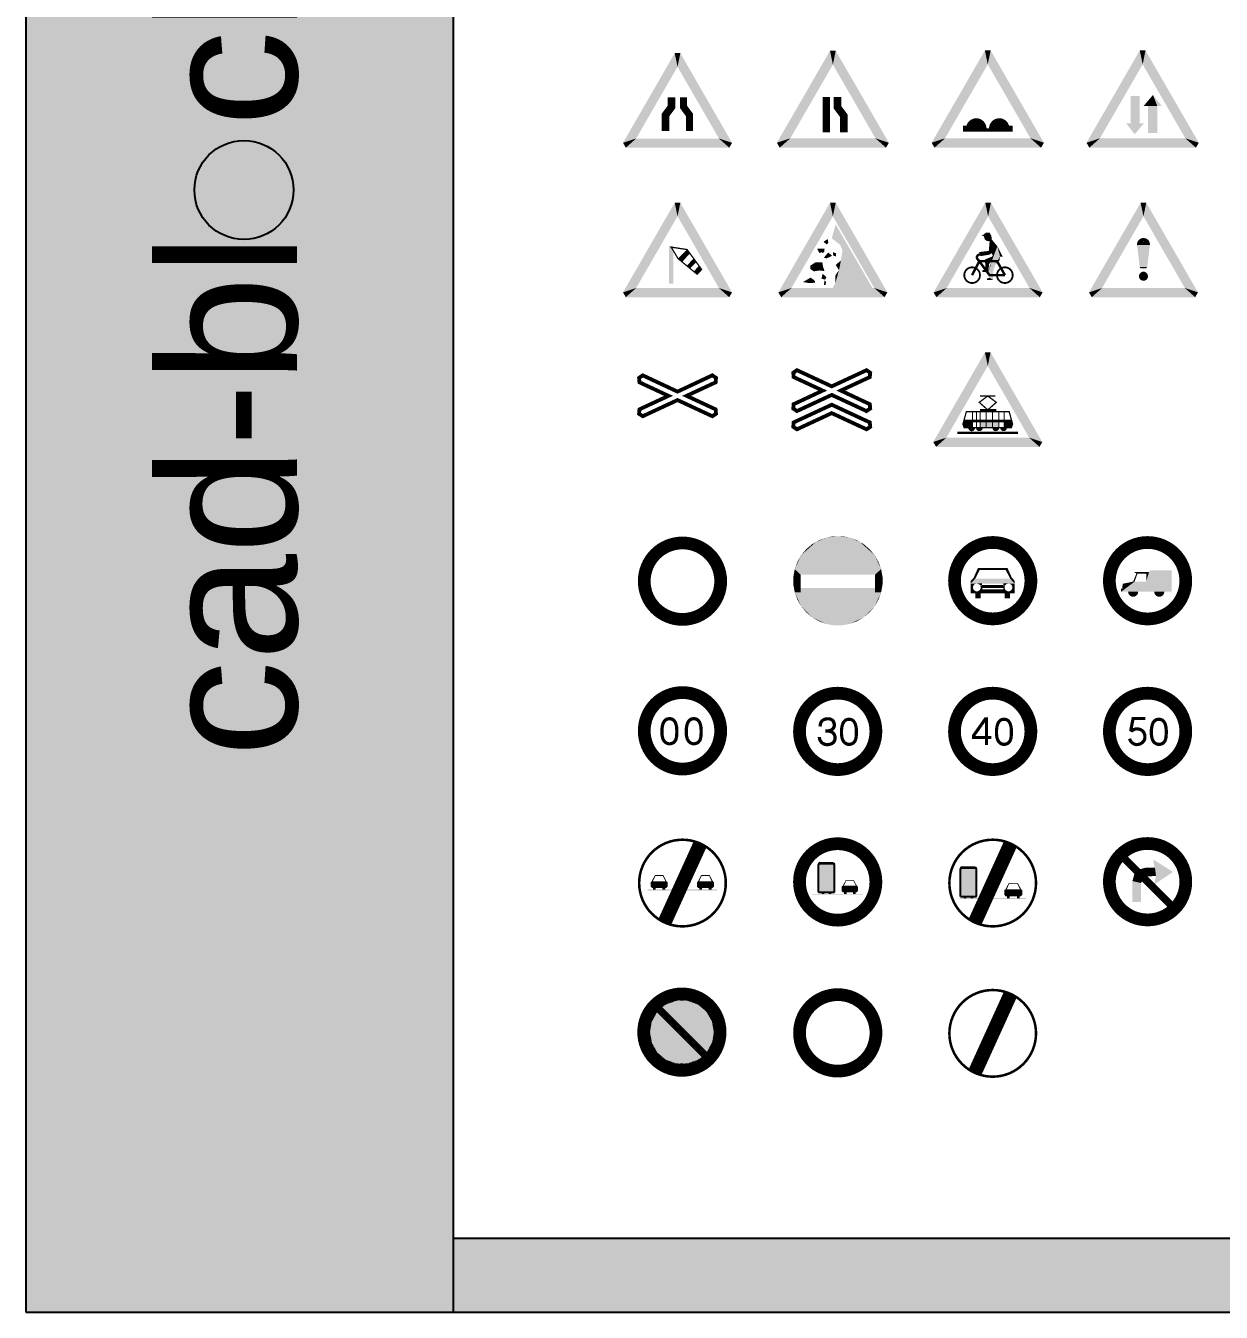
# Model space of a CAD drawing. Extents: x 1216 to 44401, y 2119 to 23617.
# Drawn here: x 1216 to 11644, y 2119 to 13340 of the extents above; entities that cross this region are included whole.
import ezdxf

# ---------------------------------------------------------------- set-up
doc = ezdxf.new("R2010")
doc.units = 0
doc.header["$LTSCALE"] = 10
doc.header["$MEASUREMENT"] = 0
doc.layers.get('0').update_dxf_attribs({"linetype": 'CONTINUOUS'})
doc.layers.add('www.cad-blocks.net', color=7, linetype='CONTINUOUS')
doc.styles.get("Standard").update_dxf_attribs({"font": 'ROMANC.SHX'})

# ---------------------------------------------------------------- blocks, each defined once
blk = doc.blocks.new('A16')
at = {"color": 7, "linetype": 'CONTINUOUS', "const_width": 10}
blk.add_lwpolyline([(154, 180), (4, 303), (-50, 393), (75, 374), (189, 218)], close=True, dxfattribs=at)
at = {"color": 1, "linetype": 'CONTINUOUS'}
for points in [[(-22, 742), (0, 635), (-428, 38), (-325, 72)], [(22, 742), (-22, 742), (22, 742), (0, 635)], [(428, 38), (325, 72), (22, 742), (0, 635)], [(-325, 72), (-406, 0), (-325, 72), (-428, 38)], [(-325, 72), (-406, 0), (325, 72), (406, 0)], [(428, 38), (325, 72), (428, 38), (406, 0)]]:
    blk.add_solid(points, dxfattribs=at)
at = {"color": 7}
for points in [[(-68, 401), (-32, 401), (-68, 107), (-32, 107)], [(4, 303), (75, 374), (36, 276), (97, 344)], [(73, 247), (126, 304), (99, 225), (147, 276)], [(127, 202), (168, 246), (154, 180), (189, 218)]]:
    blk.add_solid(points, dxfattribs=at)
blk = doc.blocks.new('*U131', base_point=(22, 571))
at = {"color": 0, "linetype": 'CONTINUOUS'}
for points in [[(57, 411), (-9, 463), (22, 571)], [(75, 367), (57, 411), (22, 571)], [(75, 367), (22, 571), (311, 72)], [(311, 72), (63, 288), (75, 367)], [(20, 112), (18, 169), (48, 212)], [(311, 72), (20, 112), (48, 212)], [(48, 212), (22, 253), (63, 288)], [(311, 72), (48, 212), (63, 288)], [(311, 72), (0, 72), (20, 112)]]:
    blk.add_solid(points, dxfattribs=at)
blk = doc.blocks.new('A18')
at = {"color": 1, "linetype": 'CONTINUOUS'}
for points in [[(-22, 742), (0, 635), (-428, 38), (-325, 72)], [(22, 742), (-22, 742), (22, 742), (0, 635)], [(428, 38), (325, 72), (22, 742), (0, 635)], [(-325, 72), (-406, 0), (-325, 72), (-428, 38)], [(-325, 72), (-406, 0), (325, 72), (406, 0)], [(428, 38), (325, 72), (428, 38), (406, 0)]]:
    blk.add_solid(points, dxfattribs=at)
at = {"color": 7, "linetype": 'CONTINUOUS'}
for points in [[(-41, 457), (-74, 435), (-36, 427), (-48, 414)], [(-65, 381), (-124, 382), (-68, 358), (-107, 347)], [(-68, 358), (-87, 352), (-68, 358), (-77, 347)], [(-36, 352), (-71, 310), (-7, 324), (-50, 305)], [(0, 354), (3, 326), (26, 344), (23, 320)], [(-135, 274), (-176, 249), (-83, 275), (-177, 221)], [(-83, 275), (-177, 221), (-77, 239), (-150, 203)], [(-77, 239), (-150, 203), (-66, 205), (-103, 210)], [(-174, 154), (-235, 119), (-142, 129), (-180, 110)], [(-142, 129), (-180, 110), (-140, 114), (-180, 110)], [(-51, 157), (-80, 184), (-61, 138), (-90, 146)], [(-71, 96), (-66, 131), (-57, 96), (-54, 122)]]:
    blk.add_solid(points, dxfattribs=at)
blk.add_blockref('*U131', (22, 571), dxfattribs=at)
blk = doc.blocks.new('*U133', base_point=(-8, 138))
at = {"color": 0, "linetype": 'CONTINUOUS'}
for points in [[(-42, 508), (-56, 503), (-35, 499)], [(12, 529), (-17, 529), (-42, 508)], [(31, 471), (12, 529), (-42, 508)], [(77, 416), (31, 471), (-42, 508)], [(-42, 508), (-35, 499), (13, 456)], [(77, 416), (-42, 508), (13, 456)], [(-35, 499), (-26, 471), (-15, 462)], [(-35, 499), (-15, 462), (13, 456)], [(13, 456), (6, 377), (28, 358)], [(31, 471), (27, 503), (12, 529)], [(13, 456), (28, 358), (40, 341)], [(77, 416), (13, 456), (40, 341)], [(6, 377), (-74, 368), (-61, 334)], [(6, 377), (-61, 334), (28, 358)], [(-61, 334), (13, 347), (28, 358)], [(31, 329), (-26, 306), (-21, 229)], [(40, 341), (31, 329), (-21, 229)], [(40, 341), (-21, 229), (8, 269)], [(40, 341), (8, 269), (31, 295)], [(31, 295), (41, 205), (77, 416)], [(77, 416), (40, 341), (31, 295)], [(41, 205), (60, 264), (77, 416)], [(60, 264), (99, 331), (77, 416)], [(60, 264), (95, 299), (99, 331)], [(99, 331), (121, 331), (77, 416)], [(-21, 229), (-48, 215), (-46, 202)], [(-21, 229), (-46, 202), (4, 206)], [(-21, 229), (4, 206), (8, 269)], [(31, 295), (15, 254), (9, 212)], [(31, 295), (9, 212), (12, 155)], [(31, 295), (12, 155), (40, 138)], [(31, 295), (40, 138), (41, 205)], [(12, 155), (-11, 148), (-8, 138)], [(12, 155), (-8, 138), (40, 138)]]:
    blk.add_solid(points, dxfattribs=at)
blk = doc.blocks.new('A19')
at = {"color": 7, "linetype": 'CONTINUOUS', "const_width": 19}
blk.add_lwpolyline([(-69, 282), (-83, 299, -0.505533), (-75, 332), (-54, 341)], format="xyb", dxfattribs=at)
at = {"color": 7, "linetype": 'CONTINUOUS', "const_width": 14.2}
for points in [[(-187, 173, 1), (-64, 173, 1)], [(70, 173, 1), (193, 173, 1)]]:
    blk.add_lwpolyline(points, format="xyb", close=True, dxfattribs=at)
at = {"color": 7, "linetype": 'CONTINUOUS', "const_width": 19}
for points in [[(132, 173), (11, 173), (-69, 282), (-126, 173)], [(-69, 282), (71, 282), (132, 173)]]:
    blk.add_lwpolyline(points, dxfattribs=at)
at = {"color": 1, "linetype": 'CONTINUOUS'}
for points in [[(-22, 742), (0, 635), (-428, 38), (-325, 72)], [(22, 742), (-22, 742), (22, 742), (0, 635)], [(428, 38), (325, 72), (22, 742), (0, 635)], [(-325, 72), (-406, 0), (-325, 72), (-428, 38)], [(-325, 72), (-406, 0), (325, 72), (406, 0)], [(428, 38), (325, 72), (428, 38), (406, 0)]]:
    blk.add_solid(points, dxfattribs=at)
at = {"color": 7, "linetype": 'CONTINUOUS', "xscale": 0.95, "yscale": 0.95, "zscale": 0.95}
blk.add_blockref('*U133', (-8, 136), dxfattribs=at)
blk = doc.blocks.new('A22')
at = {"color": 1, "linetype": 'CONTINUOUS'}
for points in [[(-22, 742), (0, 635), (-428, 38), (-325, 72)], [(22, 742), (-22, 742), (22, 742), (0, 635)], [(428, 38), (325, 72), (22, 742), (0, 635)], [(-325, 72), (-406, 0), (-325, 72), (-428, 38)], [(-325, 72), (-406, 0), (325, 72), (406, 0)], [(428, 38), (325, 72), (428, 38), (406, 0)]]:
    blk.add_solid(points, dxfattribs=at)
at = {"color": 7}
for points in [[(-50, 418), (-51, 411), (-50, 418), (0, 414)], [(-51, 411), (51, 411), (-51, 411), (0, 414)], [(-51, 411), (51, 411), (-29, 236), (29, 236)], [(-49, 427), (-50, 418), (-49, 427), (0, 414)], [(-46, 435), (-49, 427), (-46, 435), (0, 414)], [(-41, 443), (-46, 435), (-41, 443), (0, 414)], [(-36, 449), (-41, 443), (-36, 449), (0, 414)], [(-29, 455), (-36, 449), (-29, 455), (0, 414)], [(-21, 460), (-29, 455), (-21, 460), (0, 414)], [(-13, 463), (-21, 460), (-13, 463), (0, 414)], [(-5, 464), (-13, 463), (-5, 464), (0, 414)], [(4, 464), (-4, 464), (4, 464), (0, 414)], [(13, 463), (4, 464), (13, 463), (0, 414)], [(21, 460), (13, 463), (21, 460), (0, 414)], [(29, 456), (21, 460), (29, 456), (0, 414)], [(36, 450), (29, 456), (36, 450), (0, 414)], [(42, 443), (36, 450), (42, 443), (0, 414)], [(46, 436), (42, 443), (46, 436), (0, 414)], [(49, 427), (46, 436), (49, 427), (0, 414)], [(51, 419), (49, 427), (51, 419), (0, 414)], [(51, 411), (51, 419), (51, 411), (0, 414)], [(-29, 236), (29, 236), (-18, 226), (19, 226)], [(-18, 226), (-26, 229), (-18, 226), (-29, 236)], [(19, 226), (26, 229), (19, 226), (30, 236)], [(-36, 167), (-35, 173), (-36, 167), (0, 164)], [(-36, 161), (-36, 167), (-36, 161), (0, 164)], [(-34, 155), (-36, 161), (-34, 155), (0, 164)], [(-35, 173), (-32, 179), (-35, 173), (0, 164)], [(-32, 149), (-34, 155), (-32, 149), (0, 164)], [(-32, 179), (-29, 184), (-32, 179), (0, 164)], [(-29, 144), (-32, 149), (-29, 144), (0, 164)], [(-29, 184), (-25, 189), (-29, 184), (0, 164)], [(-25, 139), (-29, 144), (-25, 139), (0, 164)], [(-25, 189), (-21, 193), (-25, 189), (0, 164)], [(-20, 135), (-25, 139), (-20, 135), (0, 164)], [(-21, 193), (-15, 196), (-21, 193), (0, 164)], [(-15, 132), (-20, 135), (-15, 132), (0, 164)], [(-15, 196), (-9, 199), (-15, 196), (0, 164)], [(-9, 130), (-15, 132), (-9, 130), (0, 164)], [(-9, 199), (-3, 200), (-9, 199), (0, 164)], [(-3, 129), (-9, 130), (-3, 129), (0, 164)], [(-3, 200), (3, 200), (-3, 200), (0, 164)], [(3, 129), (-3, 129), (3, 129), (0, 164)], [(3, 200), (9, 199), (3, 200), (0, 164)], [(9, 199), (15, 197), (9, 199), (0, 164)], [(15, 197), (20, 193), (15, 197), (0, 164)], [(20, 194), (25, 190), (20, 194), (0, 164)], [(25, 190), (29, 185), (25, 190), (0, 164)], [(29, 185), (32, 179), (29, 185), (0, 164)], [(32, 179), (34, 174), (32, 179), (0, 164)], [(34, 174), (36, 167), (34, 174), (0, 164)], [(36, 167), (36, 161), (36, 167), (0, 164)], [(15, 132), (9, 130), (15, 132), (0, 164)], [(9, 130), (3, 129), (9, 130), (0, 164)], [(36, 161), (35, 155), (36, 161), (0, 164)], [(35, 155), (32, 149), (35, 155), (0, 164)], [(32, 149), (29, 144), (32, 149), (0, 164)], [(29, 144), (25, 139), (29, 144), (0, 164)], [(25, 139), (21, 135), (25, 139), (0, 164)], [(21, 135), (15, 132), (21, 135), (0, 164)]]:
    blk.add_solid(points, dxfattribs=at)
blk = doc.blocks.new('A26a')
at = {"color": 1, "const_width": 30}
blk.add_lwpolyline([(-302, 174), (-273, 194), (0, 66), (273, 194), (302, 174), (299, 139), (71, 33), (299, -73), (302, -108), (273, -127), (0, 0), (-273, -127), (-302, -108), (-299, -73), (-71, 33), (-299, 139)], close=True, dxfattribs=at)
blk = doc.blocks.new('A26b')
at = {"color": 1, "const_width": 30}
for points in [[(-302, 317), (-273, 337), (0, 210), (273, 337), (302, 317), (299, 283), (71, 177), (299, 70), (302, 36), (273, 16), (0, 143), (-273, 16), (-302, 36), (-299, 70), (-71, 177), (-299, 283)], [(-273, -127), (-302, -108), (-299, -73), (0, 66), (299, -73), (302, -108), (273, -127), (0, 0)]]:
    blk.add_lwpolyline(points, close=True, dxfattribs=at)
blk = doc.blocks.new('A27')
at = {"color": 7, "linetype": 'CONTINUOUS', "const_width": 10}
for points in [[(0, 399), (-67, 349), (0, 290), (67, 349)], [(-168, 276), (-195, 178), (-185, 151), (185, 151), (195, 178), (168, 276)]]:
    blk.add_lwpolyline(points, close=True, dxfattribs=at)
at = {"color": 7, "linetype": 'CONTINUOUS'}
for points, const_width in [([(-60, 399), (60, 399)], 10), ([(-186, 202), (186, 202)], 20), ([(-120, 276), (-120, 151)], 8), ([(-89, 276), (-89, 151)], 8), ([(-60, 286), (66, 286)], 20), ([(-59, 276), (-59, 151)], 8), ([(-12, 276), (-12, 151)], 8), ([(37, 276), (37, 151)], 8), ([(88, 276), (88, 151)], 8), ([(129, 276), (129, 151)], 8), ([(-238, 110), (238, 110)], 20)]:
    blk.add_lwpolyline(points, dxfattribs=dict(at, const_width=const_width))
at = {"color": 7, "linetype": 'CONTINUOUS', "const_width": 26.1}
for points in [[(-140, 149, 1), (-113, 149, 1)], [(-79, 149, 1), (-53, 149, 1)], [(50, 149, 1), (76, 149, 1)], [(111, 149, 1), (137, 149, 1)]]:
    blk.add_lwpolyline(points, format="xyb", dxfattribs=at)
at = {"color": 1, "linetype": 'CONTINUOUS'}
for points in [[(-22, 742), (0, 635), (-428, 38), (-325, 72)], [(22, 742), (-22, 742), (22, 742), (0, 635)], [(428, 38), (325, 72), (22, 742), (0, 635)], [(-325, 72), (-406, 0), (-325, 72), (-428, 38)], [(-325, 72), (-406, 0), (325, 72), (406, 0)], [(428, 38), (325, 72), (428, 38), (406, 0)]]:
    blk.add_solid(points, dxfattribs=at)
at = {"color": 7, "linetype": 'CONTINUOUS'}
for points in [[(-195, 178), (-186, 202), (-185, 151), (-120, 202)], [(-185, 151), (-120, 202), (-120, 151), (-120, 202)], [(-59, 151), (-59, 202), (88, 151), (88, 202)], [(195, 178), (129, 202), (195, 178), (186, 202)], [(129, 151), (129, 202), (185, 151), (195, 178)]]:
    blk.add_solid(points, dxfattribs=at)
blk = doc.blocks.new('A6a')
at = {"color": 7, "linetype": 'CONTINUOUS'}
for points, const_width in [([(-94, 132), (-94, 257), (-47, 320), (-47, 396)], 59.5), ([(94, 132), (94, 257), (47, 320), (47, 396)], 56)]:
    blk.add_lwpolyline(points, dxfattribs=dict(at, const_width=const_width))
at = {"color": 1, "linetype": 'CONTINUOUS'}
for points in [[(-22, 742), (0, 635), (-428, 38), (-325, 72)], [(22, 742), (-22, 742), (22, 742), (0, 635)], [(428, 38), (325, 72), (22, 742), (0, 635)], [(-325, 72), (-406, 0), (-325, 72), (-428, 38)], [(-325, 72), (-406, 0), (325, 72), (406, 0)], [(428, 38), (325, 72), (428, 38), (406, 0)]]:
    blk.add_solid(points, dxfattribs=at)
blk = doc.blocks.new('A6b')
at = {"color": 7, "linetype": 'CONTINUOUS', "const_width": 176}
for points in [[(-155, 359), (-155, 1188)], [(257, 359), (257, 752), (109, 948), (109, 1188)]]:
    blk.add_lwpolyline(points, dxfattribs=at)
at = {"color": 1, "linetype": 'CONTINUOUS'}
for points in [[(-67, 2279), (0, 1953), (-1316, 116), (-1000, 221)], [(67, 2279), (-67, 2279), (67, 2279), (0, 1953)], [(1316, 116), (1000, 221), (67, 2279), (0, 1953)], [(-1000, 221), (-1249, 0), (-1000, 221), (-1316, 116)], [(-1000, 221), (-1249, 0), (1000, 221), (1249, 0)], [(1316, 116), (1000, 221), (1316, 116), (1249, 0)]]:
    blk.add_solid(points, dxfattribs=at)
blk = doc.blocks.new('A7')
at = {"color": 1, "linetype": 'CONTINUOUS'}
for points in [[(-67, 2279), (0, 1953), (-1316, 116), (-1000, 221)], [(67, 2279), (-67, 2279), (67, 2279), (0, 1953)], [(1316, 116), (1000, 221), (67, 2279), (0, 1953)], [(-1000, 221), (-1249, 0), (-1000, 221), (-1316, 116)], [(-1000, 221), (-1249, 0), (1000, 221), (1249, 0)], [(1316, 116), (1000, 221), (1316, 116), (1249, 0)]]:
    blk.add_solid(points, dxfattribs=at)
at = {"linetype": 'CONTINUOUS'}
for points in [[(-467, 587), (-269, 452), (-409, 647), (-269, 452)], [(-409, 647), (-269, 452), (-333, 683), (-269, 452)], [(-333, 683), (-269, 452), (-250, 691), (-269, 452)], [(-250, 691), (-269, 452), (-170, 670), (-269, 452)], [(-170, 670), (-269, 452), (-101, 623), (-269, 452)], [(-101, 623), (-269, 452), (-53, 555), (-269, 452)], [(101, 623), (269, 452), (53, 555), (269, 452)], [(170, 670), (269, 452), (101, 623), (269, 452)], [(250, 691), (269, 452), (170, 670), (269, 452)], [(333, 683), (269, 452), (250, 691), (269, 452)], [(409, 647), (269, 452), (333, 683), (269, 452)], [(467, 587), (269, 452), (409, 647), (269, 452)], [(-584, 372), (-584, 512), (-292, 372), (-502, 512)], [(-502, 512), (-269, 452), (-467, 587), (-269, 452)], [(-292, 372), (-502, 512), (-292, 372), (-269, 452)], [(-292, 372), (-269, 452), (0, 372), (-15, 452)], [(-53, 555), (-269, 452), (-30, 475), (-269, 452)], [(-30, 475), (-269, 452), (-29, 452), (-269, 452)], [(0, 372), (-15, 452), (0, 372), (0, 452)], [(0, 372), (15, 452), (0, 372), (0, 452)], [(292, 372), (269, 452), (0, 372), (15, 452)], [(30, 475), (269, 452), (29, 452), (269, 452)], [(53, 555), (269, 452), (30, 475), (269, 452)], [(502, 512), (269, 452), (467, 587), (269, 452)], [(292, 372), (502, 512), (292, 372), (269, 452)], [(584, 372), (584, 512), (292, 372), (502, 512)]]:
    blk.add_solid(points, dxfattribs=at)
blk = doc.blocks.new('A9')
at = {"color": 1, "linetype": 'CONTINUOUS'}
for points in [[(-67, 2279), (0, 1953), (-1316, 116), (-1000, 221)], [(67, 2279), (-67, 2279), (67, 2279), (0, 1953)], [(1316, 116), (1000, 221), (67, 2279), (0, 1953)], [(-1000, 221), (-1249, 0), (-1000, 221), (-1316, 116)], [(-1000, 221), (-1249, 0), (1000, 221), (1249, 0)], [(1316, 116), (1000, 221), (1316, 116), (1249, 0)]]:
    blk.add_solid(points, dxfattribs=at)
at = {"color": 7}
for points in [[(-284, 574), (-72, 574), (-284, 1210), (-72, 1210)], [(23, 977), (243, 1236), (129, 977), (341, 977)], [(23, 977), (447, 977), (23, 977), (243, 1236)], [(129, 977), (341, 977), (129, 341), (341, 341)], [(-390, 574), (34, 574), (-390, 574), (-186, 314)]]:
    blk.add_solid(points, dxfattribs=at)
blk = doc.blocks.new('B1')
at = {"color": 1, "const_width": 100}
blk.add_lwpolyline([(-300, 300, 1), (300, 300, 1)], format="xyb", close=True, dxfattribs=at)
blk = doc.blocks.new('B2')
at = {"color": 1}
for points in [[(-288, 552), (-175, 653), (-288, 552), (-225, 618)], [(-288, 552), (288, 552), (-175, 653), (175, 653)], [(-288, 552), (-225, 618), (-225, 618), (-288, 552)], [(-225, 618), (-288, 552), (-225, 618), (-248, 598)], [(-225, 618), (-248, 598), (-225, 618), (-175, 653)], [(-225, 618), (-175, 653), (-225, 618), (-202, 638)], [(-175, 653), (175, 653), (-175, 653), (0, 700)], [(-175, 653), (0, 700), (-175, 653), (-91, 689)], [(-175, 653), (-91, 689), (-175, 653), (-148, 668)], [(-91, 689), (0, 700), (-91, 689), (-31, 700)], [(175, 653), (0, 700), (175, 653), (91, 689)], [(0, 700), (91, 689), (0, 700), (31, 700)], [(91, 689), (175, 653), (91, 689), (148, 668)], [(175, 653), (288, 552), (175, 653), (225, 618)], [(175, 653), (225, 618), (225, 618), (175, 653)], [(225, 618), (175, 653), (225, 618), (202, 638)], [(225, 618), (202, 638), (225, 618), (288, 552)], [(225, 618), (288, 552), (225, 618), (248, 598)], [(-339, 441), (339, 441), (-288, 552), (288, 552)], [(-288, 552), (-339, 441), (-288, 552), (-318, 498)], [(288, 552), (339, 441), (288, 552), (318, 498)], [(-350, 381), (-293, 398), (-339, 441)], [(-339, 441), (339, 441), (-293, 398), (291, 398)], [(350, 381), (291, 398), (339, 441)], [(-350, 319), (-350, 381), (-293, 292), (-293, 398)], [(-350, 319), (-293, 292), (-339, 259), (-293, 258)], [(291, 398), (291, 292), (350, 381), (350, 319)], [(350, 319), (291, 292), (339, 259), (291, 259)], [(-339, 259), (339, 259), (-288, 148), (288, 148)], [(-339, 259), (-288, 148), (-339, 259), (-318, 202)], [(-293, 258), (291, 259), (-293, 292), (291, 292)], [(288, 148), (339, 259), (288, 148), (318, 202)], [(-288, 148), (-202, 62), (-288, 148), (-248, 102)], [(-288, 148), (288, 148), (-202, 62), (202, 62)], [(202, 62), (288, 148), (202, 62), (248, 102)], [(-202, 62), (202, 62), (-91, 11), (91, 11)], [(-202, 62), (-91, 11), (-202, 62), (-148, 32)], [(-91, 11), (91, 11), (-31, 0), (31, 0)], [(91, 11), (202, 62), (91, 11), (148, 32)]]:
    blk.add_solid(points, dxfattribs=at)
blk = doc.blocks.new('B20a')
at = {"color": 1, "const_width": 100}
blk.add_lwpolyline([(-300, 300, 1), (300, 300, 1)], format="xyb", close=True, dxfattribs=at)
at = {"color": 7, "const_width": 25}
for points in [[(-160, 267), (-159, 263), (-159, 260), (-158, 256), (-158, 253), (-157, 249), (-156, 246), (-155, 242), (-154, 239), (-153, 236), (-152, 233), (-150, 230), (-148, 227), (-147, 224), (-145, 221), (-143, 218), (-140, 216), (-138, 213), (-136, 211), (-133, 209), (-130, 207), (-127, 205), (-124, 204), (-121, 202), (-118, 201), (-115, 200), (-112, 199), (-109, 199), (-106, 198), (-103, 198), (-100, 198), (-97, 198), (-94, 199), (-91, 199), (-88, 200), (-85, 201), (-82, 202), (-79, 203), (-76, 204), (-74, 206), (-71, 207), (-69, 209), (-66, 211), (-64, 213), (-62, 216), (-60, 218), (-58, 221), (-56, 223), (-54, 226), (-53, 229), (-52, 232), (-51, 235), (-50, 238), (-49, 242), (-48, 245), (-47, 249), (-47, 252), (-46, 256), (-46, 260), (-46, 264), (-45, 267), (-45, 271), (-45, 275), (-45, 279), (-44, 283), (-44, 287), (-44, 291), (-44, 296), (-44, 300), (-44, 304), (-44, 308), (-45, 312), (-45, 317), (-45, 321), (-46, 325), (-46, 330), (-47, 334), (-48, 339), (-49, 343), (-50, 347), (-51, 351), (-52, 355), (-53, 359), (-55, 362), (-56, 366), (-58, 369), (-60, 372), (-62, 375), (-64, 377), (-66, 380), (-68, 382), (-70, 384), (-73, 386), (-75, 388), (-77, 389), (-80, 390), (-83, 392), (-85, 393), (-88, 393), (-91, 394), (-94, 395), (-97, 395), (-100, 395), (-103, 395), (-106, 395), (-109, 395), (-112, 394), (-115, 393), (-118, 393), (-121, 392), (-124, 391), (-126, 389), (-129, 388), (-132, 386), (-134, 384), (-136, 382), (-138, 380), (-140, 378), (-142, 376), (-144, 373), (-146, 371), (-147, 368), (-148, 365), (-150, 363), (-151, 360), (-152, 357), (-153, 354), (-154, 351), (-155, 348), (-156, 345), (-156, 342), (-157, 339), (-158, 336), (-158, 332), (-159, 329), (-159, 325), (-160, 322), (-160, 318), (-161, 315), (-161, 311), (-161, 307), (-161, 304), (-161, 300), (-161, 297), (-161, 293), (-161, 290), (-161, 286), (-161, 283), (-161, 280), (-161, 277), (-161, 273), (-160, 270)], [(31, 267), (32, 263), (32, 260), (33, 256), (33, 253), (34, 249), (35, 246), (36, 242), (37, 239), (38, 236), (39, 233), (41, 230), (43, 227), (44, 224), (46, 221), (48, 218), (51, 216), (53, 213), (55, 211), (58, 209), (61, 207), (64, 205), (67, 204), (70, 202), (73, 201), (76, 200), (79, 199), (82, 199), (85, 198), (88, 198), (91, 198), (94, 198), (97, 199), (100, 199), (103, 200), (106, 201), (109, 202), (112, 203), (115, 204), (117, 206), (120, 207), (122, 209), (125, 211), (127, 213), (129, 216), (131, 218), (133, 221), (135, 223), (137, 226), (138, 229), (139, 232), (140, 235), (141, 238), (142, 242), (143, 245), (144, 249), (144, 252), (145, 256), (145, 260), (145, 264), (146, 267), (146, 271), (146, 275), (146, 279), (147, 283), (147, 287), (147, 291), (147, 296), (147, 300), (147, 304), (147, 308), (146, 312), (146, 317), (146, 321), (145, 325), (145, 330), (144, 334), (143, 339), (142, 343), (141, 347), (140, 351), (139, 355), (138, 359), (136, 362), (135, 366), (133, 369), (131, 372), (129, 375), (127, 377), (125, 380), (123, 382), (121, 384), (118, 386), (116, 388), (114, 389), (111, 390), (108, 392), (106, 393), (103, 393), (100, 394), (97, 395), (94, 395), (91, 395), (88, 395), (85, 395), (82, 395), (79, 394), (76, 393), (73, 393), (70, 392), (67, 391), (65, 389), (62, 388), (59, 386), (57, 384), (55, 382), (53, 380), (51, 378), (49, 376), (47, 373), (45, 371), (44, 368), (43, 365), (41, 363), (40, 360), (39, 357), (38, 354), (37, 351), (36, 348), (35, 345), (35, 342), (34, 339), (33, 336), (33, 332), (32, 329), (32, 325), (31, 322), (31, 318), (30, 315), (30, 311), (30, 307), (30, 304), (30, 300), (30, 297), (30, 293), (30, 290), (30, 286), (30, 283), (30, 280), (30, 277), (30, 273), (31, 270)]]:
    blk.add_lwpolyline(points, close=True, dxfattribs=at)
blk = doc.blocks.new('B20a_30')
at = {"color": 1, "const_width": 100}
blk.add_lwpolyline([(-300, 300, 1), (300, 300, 1)], format="xyb", close=True, dxfattribs=at)
at = {"const_width": 25}
for points in [[(-139, 339), (-138, 345), (-137, 350), (-137, 354), (-136, 358), (-135, 361), (-134, 364), (-133, 367), (-132, 369), (-131, 371), (-130, 373), (-129, 375), (-128, 377), (-126, 379), (-125, 380), (-124, 382), (-122, 383), (-121, 384), (-119, 386), (-118, 387), (-116, 388), (-115, 389), (-113, 390), (-111, 391), (-109, 392), (-107, 393), (-105, 394), (-103, 394), (-101, 395), (-99, 396), (-97, 396), (-95, 397), (-93, 397), (-91, 397), (-88, 398), (-86, 398), (-84, 398), (-82, 399), (-80, 399), (-78, 399), (-76, 399), (-74, 399), (-72, 399), (-70, 399), (-68, 399), (-66, 398), (-64, 398), (-62, 398), (-60, 397), (-58, 396), (-56, 396), (-54, 395), (-52, 394), (-51, 393), (-49, 392), (-47, 391), (-45, 390), (-44, 389), (-42, 388), (-41, 387), (-40, 386), (-38, 384), (-37, 383), (-36, 382), (-35, 380), (-34, 379), (-34, 378), (-33, 376), (-32, 375), (-31, 373), (-31, 371), (-30, 370), (-30, 368), (-29, 366), (-29, 364), (-28, 363), (-28, 361), (-27, 359), (-27, 357), (-27, 355), (-27, 354), (-27, 352), (-27, 350), (-27, 349), (-27, 347), (-27, 345), (-27, 344), (-27, 342), (-27, 341), (-28, 339), (-28, 338), (-29, 337), (-29, 335), (-30, 334), (-30, 333), (-31, 331), (-31, 330), (-32, 329), (-33, 328), (-33, 327), (-34, 326), (-35, 324), (-36, 323), (-36, 322), (-37, 321), (-38, 320), (-39, 319), (-40, 318), (-41, 317), (-42, 316), (-44, 315), (-45, 314), (-46, 313), (-48, 312), (-49, 311), (-51, 311), (-53, 310), (-55, 309), (-57, 308), (-59, 308), (-61, 307), (-63, 306), (-65, 305), (-68, 305), (-72, 304), (-77, 304), (-82, 303), (-89, 303), (-97, 303)], [(-97, 303), (-90, 303), (-83, 303), (-78, 302), (-74, 302), (-70, 302), (-67, 301), (-64, 301), (-62, 300), (-59, 300), (-57, 299), (-55, 299), (-53, 298), (-51, 297), (-50, 296), (-48, 296), (-46, 295), (-45, 294), (-43, 293), (-41, 292), (-40, 291), (-38, 289), (-37, 288), (-35, 287), (-34, 286), (-33, 284), (-32, 282), (-30, 281), (-29, 279), (-28, 277), (-27, 275), (-26, 274), (-26, 272), (-25, 270), (-24, 268), (-23, 266), (-23, 264), (-22, 262), (-22, 260), (-21, 258), (-21, 256), (-21, 254), (-21, 252), (-21, 250), (-21, 248), (-21, 246), (-21, 244), (-21, 242), (-21, 240), (-22, 238), (-22, 236), (-23, 234), (-23, 233), (-24, 231), (-24, 229), (-25, 227), (-26, 226), (-26, 224), (-27, 223), (-28, 221), (-29, 220), (-30, 218), (-31, 217), (-32, 215), (-33, 214), (-34, 213), (-35, 212), (-36, 211), (-38, 210), (-39, 209), (-41, 208), (-42, 207), (-44, 206), (-45, 205), (-47, 204), (-49, 203), (-50, 203), (-52, 202), (-54, 201), (-56, 200), (-58, 200), (-60, 199), (-62, 199), (-64, 198), (-66, 198), (-68, 197), (-70, 197), (-72, 197), (-74, 197), (-76, 196), (-78, 196), (-80, 196), (-82, 196), (-83, 196), (-85, 196), (-87, 196), (-89, 197), (-90, 197), (-92, 197), (-93, 197), (-95, 197), (-97, 198), (-98, 198), (-100, 199), (-101, 199), (-103, 200), (-104, 200), (-106, 201), (-108, 201), (-109, 202), (-111, 203), (-112, 204), (-114, 204), (-115, 205), (-117, 206), (-118, 207), (-120, 208), (-121, 209), (-122, 210), (-124, 211), (-125, 212), (-126, 213), (-127, 214), (-128, 216), (-129, 217), (-130, 218), (-131, 219), (-132, 221), (-133, 222), (-134, 223), (-134, 225), (-135, 226), (-136, 227), (-137, 229), (-138, 230), (-138, 232), (-139, 234), (-140, 235), (-141, 237), (-141, 239), (-142, 241), (-143, 244), (-143, 247), (-144, 251), (-144, 255)]]:
    blk.add_lwpolyline(points, dxfattribs=at)
at = {"color": 7, "const_width": 25}
blk.add_lwpolyline([(31, 267), (32, 263), (32, 260), (33, 256), (33, 253), (34, 249), (35, 246), (36, 242), (37, 239), (38, 236), (39, 233), (41, 230), (43, 227), (44, 224), (46, 221), (48, 218), (51, 216), (53, 213), (55, 211), (58, 209), (61, 207), (64, 205), (67, 204), (70, 202), (73, 201), (76, 200), (79, 199), (82, 199), (85, 198), (88, 198), (91, 198), (94, 198), (97, 199), (100, 199), (103, 200), (106, 201), (109, 202), (112, 203), (115, 204), (117, 206), (120, 207), (122, 209), (125, 211), (127, 213), (129, 216), (131, 218), (133, 221), (135, 223), (137, 226), (138, 229), (139, 232), (140, 235), (141, 238), (142, 242), (143, 245), (144, 249), (144, 252), (145, 256), (145, 260), (145, 264), (146, 267), (146, 271), (146, 275), (146, 279), (147, 283), (147, 287), (147, 291), (147, 296), (147, 300), (147, 304), (147, 308), (146, 312), (146, 317), (146, 321), (145, 325), (145, 330), (144, 334), (143, 339), (142, 343), (141, 347), (140, 351), (139, 355), (138, 359), (136, 362), (135, 366), (133, 369), (131, 372), (129, 375), (127, 377), (125, 380), (123, 382), (121, 384), (118, 386), (116, 388), (114, 389), (111, 390), (108, 392), (106, 393), (103, 393), (100, 394), (97, 395), (94, 395), (91, 395), (88, 395), (85, 395), (82, 395), (79, 394), (76, 393), (73, 393), (70, 392), (67, 391), (65, 389), (62, 388), (59, 386), (57, 384), (55, 382), (53, 380), (51, 378), (49, 376), (47, 373), (45, 371), (44, 368), (43, 365), (41, 363), (40, 360), (39, 357), (38, 354), (37, 351), (36, 348), (35, 345), (35, 342), (34, 339), (33, 336), (33, 332), (32, 329), (32, 325), (31, 322), (31, 318), (30, 315), (30, 311), (30, 307), (30, 304), (30, 300), (30, 297), (30, 293), (30, 290), (30, 286), (30, 283), (30, 280), (30, 277), (30, 273), (31, 270)], close=True, dxfattribs=at)
blk = doc.blocks.new('B20a_40')
at = {"color": 1, "const_width": 100}
blk.add_lwpolyline([(-300, 300, 1), (300, 300, 1)], format="xyb", close=True, dxfattribs=at)
at = {"const_width": 25}
blk.add_lwpolyline([(-49, 192), (-49, 398), (-57, 398), (-149, 268), (-149, 252), (-10, 252)], dxfattribs=at)
at = {"color": 7, "const_width": 25}
blk.add_lwpolyline([(31, 267), (32, 263), (32, 260), (33, 256), (33, 253), (34, 249), (35, 246), (36, 242), (37, 239), (38, 236), (39, 233), (41, 230), (43, 227), (44, 224), (46, 221), (48, 218), (51, 216), (53, 213), (55, 211), (58, 209), (61, 207), (64, 205), (67, 204), (70, 202), (73, 201), (76, 200), (79, 199), (82, 199), (85, 198), (88, 198), (91, 198), (94, 198), (97, 199), (100, 199), (103, 200), (106, 201), (109, 202), (112, 203), (115, 204), (117, 206), (120, 207), (122, 209), (125, 211), (127, 213), (129, 216), (131, 218), (133, 221), (135, 223), (137, 226), (138, 229), (139, 232), (140, 235), (141, 238), (142, 242), (143, 245), (144, 249), (144, 252), (145, 256), (145, 260), (145, 264), (146, 267), (146, 271), (146, 275), (146, 279), (147, 283), (147, 287), (147, 291), (147, 296), (147, 300), (147, 304), (147, 308), (146, 312), (146, 317), (146, 321), (145, 325), (145, 330), (144, 334), (143, 339), (142, 343), (141, 347), (140, 351), (139, 355), (138, 359), (136, 362), (135, 366), (133, 369), (131, 372), (129, 375), (127, 377), (125, 380), (123, 382), (121, 384), (118, 386), (116, 388), (114, 389), (111, 390), (108, 392), (106, 393), (103, 393), (100, 394), (97, 395), (94, 395), (91, 395), (88, 395), (85, 395), (82, 395), (79, 394), (76, 393), (73, 393), (70, 392), (67, 391), (65, 389), (62, 388), (59, 386), (57, 384), (55, 382), (53, 380), (51, 378), (49, 376), (47, 373), (45, 371), (44, 368), (43, 365), (41, 363), (40, 360), (39, 357), (38, 354), (37, 351), (36, 348), (35, 345), (35, 342), (34, 339), (33, 336), (33, 332), (32, 329), (32, 325), (31, 322), (31, 318), (30, 315), (30, 311), (30, 307), (30, 304), (30, 300), (30, 297), (30, 293), (30, 290), (30, 286), (30, 283), (30, 280), (30, 277), (30, 273), (31, 270)], close=True, dxfattribs=at)
blk = doc.blocks.new('B20a_50')
at = {"color": 1, "const_width": 100}
blk.add_lwpolyline([(-300, 300, 1), (300, 300, 1)], format="xyb", close=True, dxfattribs=at)
at = {"const_width": 25}
blk.add_lwpolyline([(-17, 401), (-114, 401), (-131, 311), (-121, 306), (-106, 315), (-89, 320), (-72, 319), (-57, 315), (-43, 307), (-31, 294), (-23, 276), (-21, 259), (-22, 243), (-27, 228), (-41, 213), (-55, 203), (-71, 198), (-90, 196), (-106, 201), (-122, 211), (-132, 222), (-138, 233), (-141, 243)], dxfattribs=at)
at = {"color": 7, "const_width": 25}
blk.add_lwpolyline([(31, 267), (32, 263), (32, 260), (33, 256), (33, 253), (34, 249), (35, 246), (36, 242), (37, 239), (38, 236), (39, 233), (41, 230), (43, 227), (44, 224), (46, 221), (48, 218), (51, 216), (53, 213), (55, 211), (58, 209), (61, 207), (64, 205), (67, 204), (70, 202), (73, 201), (76, 200), (79, 199), (82, 199), (85, 198), (88, 198), (91, 198), (94, 198), (97, 199), (100, 199), (103, 200), (106, 201), (109, 202), (112, 203), (115, 204), (117, 206), (120, 207), (122, 209), (125, 211), (127, 213), (129, 216), (131, 218), (133, 221), (135, 223), (137, 226), (138, 229), (139, 232), (140, 235), (141, 238), (142, 242), (143, 245), (144, 249), (144, 252), (145, 256), (145, 260), (145, 264), (146, 267), (146, 271), (146, 275), (146, 279), (147, 283), (147, 287), (147, 291), (147, 296), (147, 300), (147, 304), (147, 308), (146, 312), (146, 317), (146, 321), (145, 325), (145, 330), (144, 334), (143, 339), (142, 343), (141, 347), (140, 351), (139, 355), (138, 359), (136, 362), (135, 366), (133, 369), (131, 372), (129, 375), (127, 377), (125, 380), (123, 382), (121, 384), (118, 386), (116, 388), (114, 389), (111, 390), (108, 392), (106, 393), (103, 393), (100, 394), (97, 395), (94, 395), (91, 395), (88, 395), (85, 395), (82, 395), (79, 394), (76, 393), (73, 393), (70, 392), (67, 391), (65, 389), (62, 388), (59, 386), (57, 384), (55, 382), (53, 380), (51, 378), (49, 376), (47, 373), (45, 371), (44, 368), (43, 365), (41, 363), (40, 360), (39, 357), (38, 354), (37, 351), (36, 348), (35, 345), (35, 342), (34, 339), (33, 336), (33, 332), (32, 329), (32, 325), (31, 322), (31, 318), (30, 315), (30, 311), (30, 307), (30, 304), (30, 300), (30, 297), (30, 293), (30, 290), (30, 286), (30, 283), (30, 280), (30, 277), (30, 273), (31, 270)], close=True, dxfattribs=at)
blk = doc.blocks.new('B21b')
at = {"color": 7, "linetype": 'CONTINUOUS', "const_width": 20}
blk.add_lwpolyline([(-340, 340, 1), (340, 340, 1)], format="xyb", close=True, dxfattribs=at)
at = {"color": 7, "linetype": 'CONTINUOUS', "const_width": 110}
blk.add_lwpolyline([(-141, 30), (141, 650)], dxfattribs=at)
at = {"color": 7, "linetype": 'CONTINUOUS'}
for points in [[(-250, 312), (-240, 302), (-250, 347), (-245, 352)], [(-250, 347), (-245, 352), (-240, 302), (-243, 352)], [(-243, 352), (-232, 354), (-216, 402), (-212, 396)], [(-243, 352), (-232, 354), (-243, 352), (-134, 354)], [(-240, 302), (-243, 352), (-126, 302), (-134, 354)], [(-216, 402), (-212, 396), (-150, 402), (-154, 396)], [(-150, 402), (-154, 396), (-124, 352), (-134, 354)], [(-126, 302), (-134, 354), (-116, 312), (-124, 352)], [(-116, 312), (-124, 352), (-116, 347), (-121, 352)], [(123, 302), (131, 354), (113, 312), (121, 352)], [(113, 312), (121, 352), (113, 347), (118, 352)], [(147, 402), (151, 396), (121, 352), (131, 354)], [(237, 302), (240, 352), (123, 302), (131, 354)], [(240, 352), (229, 354), (240, 352), (131, 354)], [(213, 402), (209, 396), (147, 402), (151, 396)], [(240, 352), (229, 354), (213, 402), (209, 396)], [(247, 312), (237, 302), (247, 347), (242, 352)], [(247, 347), (242, 352), (237, 302), (240, 352)], [(-272, 290), (-272, 281), (272, 290), (272, 281)], [(-231, 302), (-210, 302), (-231, 288), (-210, 288)], [(-135, 302), (-135, 288), (-157, 302), (-157, 288)], [(132, 302), (132, 288), (154, 302), (154, 288)], [(228, 302), (206, 302), (228, 288), (206, 288)]]:
    blk.add_solid(points, dxfattribs=at)
blk = doc.blocks.new('B22a')
at = {"color": 1, "linetype": 'CONTINUOUS'}
for p, q in [((-151, 219), (-151, 436)), ((-138, 449), (-39, 449)), ((-26, 219), (-26, 436)), ((-151, 219), (-26, 219))]:
    blk.add_line(p, q, dxfattribs=at)
at = {"color": 1, "linetype": 'CONTINUOUS', "const_width": 100}
blk.add_lwpolyline([(-300, 300, 1), (300, 300, 1)], format="xyb", close=True, dxfattribs=at)
at = {"color": 1, "linetype": 'CONTINUOUS'}
for centre, start, end in [((-138, 436), 90, 180), ((-39, 436), 0, 90)]:
    blk.add_arc(centre, 13.2, start, end, dxfattribs=at)
for points in [[(-151, 436), (-138, 449), (-26, 436), (-39, 449)], [(-151, 440), (-148, 439), (-151, 440), (-149, 444)], [(-151, 436), (-151, 440), (-151, 436), (-148, 439)], [(-151, 219), (-26, 219), (-151, 436), (-26, 436)], [(-149, 444), (-148, 439), (-146, 447), (-143, 444)], [(-146, 447), (-142, 449), (-142, 449), (-143, 444)], [(-146, 447), (-143, 444), (-146, 447), (-142, 449)], [(-142, 449), (-143, 444), (-138, 449), (-143, 444)], [(-39, 449), (-34, 448), (-39, 449), (-36, 446)], [(-34, 448), (-36, 446), (-30, 445), (-32, 442)], [(-30, 445), (-32, 442), (-30, 445), (-27, 441)], [(-27, 441), (-32, 442), (-27, 441), (-26, 436)], [(-126, 219), (-105, 219), (-126, 206), (-105, 206)], [(-51, 219), (-51, 206), (-72, 219), (-72, 206)]]:
    blk.add_solid(points, dxfattribs=at)
at = {"color": 7, "linetype": 'CONTINUOUS'}
for points in [[(64, 315), (67, 310), (38, 267), (48, 270)], [(126, 315), (123, 310), (64, 315), (67, 310)], [(152, 267), (142, 270), (126, 315), (123, 310)], [(-201, 206), (-201, 200), (201, 206), (201, 200)], [(40, 219), (48, 270), (31, 229), (38, 267)], [(31, 229), (38, 267), (31, 263), (35, 267)], [(150, 219), (152, 267), (40, 219), (48, 270)], [(152, 267), (142, 270), (152, 267), (48, 270)], [(49, 219), (49, 206), (70, 219), (70, 206)], [(141, 219), (120, 219), (141, 206), (120, 206)], [(159, 263), (155, 267), (150, 219), (152, 267)], [(159, 229), (150, 219), (159, 263), (155, 267)]]:
    blk.add_solid(points, dxfattribs=at)
blk = doc.blocks.new('B22b')
at = {"color": 7, "linetype": 'CONTINUOUS'}
for p, q in [((-253, 235), (-253, 451)), ((-240, 465), (-141, 465)), ((-128, 235), (-128, 451)), ((-253, 235), (-128, 235))]:
    blk.add_line(p, q, dxfattribs=at)
at = {"color": 7, "linetype": 'CONTINUOUS', "const_width": 20}
blk.add_lwpolyline([(-340, 340, 1), (340, 340, 1)], format="xyb", close=True, dxfattribs=at)
at = {"color": 7, "linetype": 'CONTINUOUS', "const_width": 110}
blk.add_lwpolyline([(-141, 30), (141, 650)], dxfattribs=at)
at = {"color": 7, "linetype": 'CONTINUOUS'}
for centre, start, end in [((-240, 451), 90, 180), ((-141, 451), 0, 90)]:
    blk.add_arc(centre, 13.2, start, end, dxfattribs=at)
for points in [[(-253, 451), (-240, 465), (-128, 451), (-141, 465)], [(-253, 455), (-250, 454), (-253, 455), (-251, 459)], [(-253, 451), (-253, 455), (-253, 451), (-250, 454)], [(-253, 235), (-128, 235), (-253, 451), (-128, 451)], [(-251, 459), (-250, 454), (-248, 462), (-245, 460)], [(-248, 462), (-244, 464), (-244, 464), (-245, 460)], [(-248, 462), (-245, 460), (-248, 462), (-244, 464)], [(-244, 464), (-245, 460), (-240, 465), (-245, 460)], [(-141, 465), (-136, 464), (-141, 465), (-138, 462)], [(-136, 464), (-138, 462), (-132, 461), (-134, 457)], [(-132, 461), (-134, 457), (-132, 461), (-129, 456)], [(-129, 456), (-134, 457), (-129, 456), (-128, 451)], [(127, 341), (131, 336), (99, 289), (110, 291)], [(196, 341), (192, 336), (127, 341), (131, 336)], [(225, 289), (214, 291), (196, 341), (192, 336)], [(-261, 223), (-261, 215), (261, 223), (261, 215)], [(-228, 235), (-207, 235), (-228, 221), (-207, 221)], [(-153, 235), (-153, 221), (-174, 235), (-174, 221)], [(101, 236), (110, 291), (91, 247), (99, 289)], [(91, 247), (99, 289), (91, 284), (96, 289)], [(222, 236), (225, 289), (101, 236), (110, 291)], [(225, 289), (214, 291), (225, 289), (110, 291)], [(111, 236), (111, 221), (134, 236), (134, 221)], [(213, 236), (190, 236), (213, 221), (190, 221)], [(233, 247), (222, 236), (233, 284), (227, 289)], [(233, 284), (227, 289), (222, 236), (225, 289)]]:
    blk.add_solid(points, dxfattribs=at)
blk = doc.blocks.new('B24a')
at = {"color": 1, "linetype": 'CONTINUOUS', "const_width": 100}
blk.add_lwpolyline([(-300, 300, 1), (300, 300, 1)], format="xyb", close=True, dxfattribs=at)
at = {"color": 1, "linetype": 'CONTINUOUS', "const_width": 60}
blk.add_lwpolyline([(212, 88), (-212, 512)], dxfattribs=at)
at = {"color": 7, "linetype": 'CONTINUOUS'}
for points in [[(-61, 398), (-16, 409), (-17, 339), (5, 343)], [(-17, 339), (-61, 398), (-61, 398), (-16, 409)], [(-17, 339), (5, 343), (5, 343), (-16, 409)], [(5, 343), (-16, 409), (66, 344), (58, 409)], [(58, 409), (200, 377), (58, 409), (44, 474)], [(58, 409), (44, 474), (58, 409), (66, 344)], [(66, 344), (58, 409), (58, 409), (200, 377)], [(58, 409), (66, 344), (58, 409), (200, 377)], [(58, 409), (200, 377), (200, 377), (66, 344)], [(-119, 305), (-52, 290), (-52, 290), (-104, 359)], [(-52, 290), (-104, 359), (-52, 290), (-119, 305)], [(-52, 290), (-119, 305), (-52, 290), (-104, 359)], [(-119, 142), (-53, 142), (-119, 305), (-52, 290)], [(-52, 290), (-104, 359), (-17, 339), (-61, 398)], [(-98, 364), (-53, 400), (-48, 296), (-8, 340)], [(-61, 398), (-59, 395), (-61, 398), (-98, 364)], [(-53, 400), (-61, 398), (-8, 340), (-17, 339)], [(200, 377), (66, 344), (200, 377), (52, 278)]]:
    blk.add_solid(points, dxfattribs=at)
blk = doc.blocks.new('*U184', base_point=(1951, -655))
at = {"color": 0}
for points in [[(1630, -284), (1600, -304), (1951, -655)], [(1711, -255), (1669, -266), (1630, -284)], [(1798, -255), (1711, -255), (1630, -284)], [(1798, -255), (1630, -284), (2005, -501)], [(1630, -284), (1951, -655), (2005, -501)], [(1798, -255), (1755, -251), (1711, -255)], [(1880, -284), (1840, -266), (1798, -255)], [(1946, -340), (1880, -284), (1798, -255)], [(2005, -501), (1946, -340), (1798, -255)], [(1946, -340), (1915, -309), (1880, -284)], [(1989, -415), (1971, -376), (1946, -340)], [(2005, -501), (1989, -415), (1946, -340)], [(1951, -655), (1992, -579), (2005, -501)], [(2005, -501), (2001, -457), (1989, -415)], [(1992, -579), (2002, -536), (2005, -501)], [(1951, -655), (1975, -619), (1992, -579)]]:
    blk.add_solid(points, dxfattribs=at)
blk = doc.blocks.new('*U185', base_point=(1558, -347))
at = {"color": 0}
for points in [[(1558, -347), (1517, -423), (1505, -501)], [(1880, -717), (1558, -347), (1505, -501)], [(1558, -347), (1534, -383), (1517, -423)], [(1880, -717), (1909, -698), (1558, -347)], [(1517, -423), (1507, -466), (1505, -501)], [(1505, -501), (1508, -544), (1520, -586)], [(1505, -501), (1520, -586), (1563, -662)], [(1505, -501), (1563, -662), (1711, -747)], [(1711, -747), (1880, -717), (1505, -501)], [(1520, -586), (1538, -626), (1563, -662)], [(1563, -662), (1594, -692), (1630, -717)], [(1563, -662), (1630, -717), (1711, -747)], [(1630, -717), (1669, -736), (1711, -747)], [(1711, -747), (1798, -747), (1880, -717)], [(1711, -747), (1755, -751), (1798, -747)], [(1798, -747), (1840, -736), (1880, -717)]]:
    blk.add_solid(points, dxfattribs=at)
blk = doc.blocks.new('B29')
at = {"color": 1, "linetype": 'CONTINUOUS', "const_width": 100}
blk.add_lwpolyline([(-300, 300, 1), (300, 300, 1)], format="xyb", close=True, dxfattribs=at)
at = {"color": 1, "linetype": 'CONTINUOUS', "const_width": 60}
blk.add_lwpolyline([(-212, 512), (212, 88)], dxfattribs=at)
at = {"color": 5, "linetype": 'CONTINUOUS'}
for name, p in [('*U184', (197, 146)), ('*U185', (-197, 454))]:
    blk.add_blockref(name, p, dxfattribs=at)
blk = doc.blocks.new('B32')
at = {"color": 7, "linetype": 'CONTINUOUS', "const_width": 20}
blk.add_lwpolyline([(-340, 340, 1), (340, 340, 1)], format="xyb", close=True, dxfattribs=at)
at = {"color": 7, "linetype": 'CONTINUOUS', "const_width": 110}
blk.add_lwpolyline([(-141, 30), (141, 650)], dxfattribs=at)
blk = doc.blocks.new('*U189', base_point=(-8830, -49307))
at = {"color": 0}
for points in [[(-8830, -49307), (-8966, -49307), (-8964, -49319)], [(-8830, -49316), (-8830, -49307), (-8964, -49319)], [(-8830, -49316), (-8964, -49319), (-8940, -49359)], [(-8964, -49319), (-8961, -49330), (-8956, -49341)], [(-8964, -49319), (-8956, -49341), (-8940, -49359)], [(-8956, -49341), (-8949, -49350), (-8940, -49359)], [(-8853, -49357), (-8830, -49316), (-8940, -49359)], [(-8940, -49359), (-8896, -49374), (-8853, -49357)], [(-8940, -49359), (-8930, -49365), (-8920, -49370)], [(-8940, -49359), (-8920, -49370), (-8896, -49374)], [(-8920, -49370), (-8908, -49373), (-8896, -49374)], [(-8896, -49374), (-8873, -49369), (-8853, -49357)], [(-8896, -49374), (-8885, -49373), (-8873, -49369)], [(-8873, -49369), (-8863, -49364), (-8853, -49357)], [(-8853, -49357), (-8838, -49339), (-8830, -49316)], [(-8853, -49357), (-8845, -49349), (-8838, -49339)], [(-8838, -49339), (-8833, -49328), (-8830, -49316)]]:
    blk.add_solid(points, dxfattribs=at)
blk = doc.blocks.new('*U190', base_point=(-8613, -49307))
at = {"color": 0}
for points in [[(-8613, -49307), (-8611, -49319), (-8608, -49330)], [(-8477, -49307), (-8613, -49307), (-8608, -49330)], [(-8477, -49307), (-8608, -49330), (-8578, -49365)], [(-8608, -49330), (-8603, -49341), (-8596, -49350)], [(-8608, -49330), (-8596, -49350), (-8578, -49365)], [(-8596, -49350), (-8587, -49359), (-8578, -49365)], [(-8492, -49349), (-8477, -49307), (-8578, -49365)], [(-8578, -49365), (-8532, -49373), (-8492, -49349)], [(-8578, -49365), (-8567, -49370), (-8555, -49373)], [(-8578, -49365), (-8555, -49373), (-8532, -49373)], [(-8555, -49373), (-8543, -49374), (-8532, -49373)], [(-8532, -49373), (-8510, -49364), (-8492, -49349)], [(-8532, -49373), (-8520, -49369), (-8510, -49364)], [(-8510, -49364), (-8500, -49357), (-8492, -49349)], [(-8492, -49349), (-8480, -49328), (-8477, -49307)], [(-8492, -49349), (-8485, -49339), (-8480, -49328)], [(-8480, -49328), (-8478, -49316), (-8477, -49307)]]:
    blk.add_solid(points, dxfattribs=at)
blk = doc.blocks.new('B4')
at = {"color": 1, "const_width": 100}
blk.add_lwpolyline([(-300, 300, 1), (300, 300, 1)], format="xyb", close=True, dxfattribs=at)
at = {"color": 7}
for points in [[(-87, 359), (-79, 356), (-113, 293), (-102, 293)], [(-87, 359), (-97, 368), (-87, 359), (-106, 361)], [(-11, 356), (-97, 368), (-79, 356), (-87, 359)], [(-11, 356), (11, 368), (-11, 356), (-97, 368)], [(-11, 293), (11, 368), (-11, 356), (11, 368)], [(-9, 213), (11, 368), (-9, 213), (-11, 293)], [(-9, 213), (24, 382), (-9, 213), (11, 368)], [(189, 213), (189, 382), (-9, 213), (24, 382)], [(-11, 293), (-9, 213), (-102, 293), (-208, 213)], [(-102, 293), (-208, 213), (-102, 293), (-199, 237)], [(-208, 213), (-199, 237), (-208, 213), (-208, 237)], [(-102, 293), (-199, 237), (-102, 293), (-195, 276)], [(-102, 293), (-195, 276), (-102, 293), (-113, 293)]]:
    blk.add_solid(points, dxfattribs=at)
at = {"color": 7, "xscale": 0.5807999999997264, "yscale": 0.5807999999997264, "zscale": 0.5808000000000001}
for name, p in [('*U189', (-74, 213)), ('*U190', (52, 213))]:
    blk.add_blockref(name, p, dxfattribs=at)
blk = doc.blocks.new('*U192', base_point=(-172, 277))
at = {"color": 0}
for points in [[(-129, 276), (-124, 277), (-172, 277)], [(-134, 275), (-129, 276), (-172, 277)], [(-139, 273), (-134, 275), (-172, 277)], [(-143, 270), (-139, 273), (-172, 277)], [(-147, 266), (-143, 270), (-172, 277)], [(-150, 262), (-147, 266), (-172, 277)], [(-152, 257), (-150, 262), (-172, 277)], [(-172, 277), (-172, 200), (-150, 232)], [(-154, 252), (-152, 257), (-172, 277)], [(-172, 277), (-150, 232), (-152, 236)], [(-154, 247), (-154, 252), (-172, 277)], [(-172, 277), (-152, 236), (-154, 241)], [(-154, 241), (-154, 247), (-172, 277)], [(-172, 200), (-147, 227), (-150, 232)], [(-172, 200), (-143, 224), (-147, 227)], [(-172, 200), (-139, 221), (-143, 224)], [(-172, 200), (-134, 218), (-139, 221)], [(-172, 200), (-129, 217), (-134, 218)], [(-172, 200), (-127, 200), (-124, 217)], [(-172, 200), (-124, 217), (-129, 217)]]:
    blk.add_solid(points, dxfattribs=at)
blk = doc.blocks.new('*U193', base_point=(-124, 217))
at = {"color": 0}
for points in [[(-82, 200), (-127, 200), (-124, 217)], [(-82, 200), (-124, 217), (-119, 217)], [(-82, 200), (-119, 217), (-114, 218)], [(-82, 200), (-114, 218), (-109, 221)], [(-82, 200), (-109, 221), (-105, 224)], [(-82, 200), (-105, 224), (-101, 227)], [(-82, 200), (-101, 227), (-98, 232)], [(-98, 262), (-100, 264), (-82, 264)], [(-96, 257), (-98, 262), (-82, 264)], [(-98, 232), (-96, 236), (-82, 264)], [(-98, 232), (-82, 264), (-82, 200)], [(-94, 252), (-96, 257), (-82, 264)], [(-96, 236), (-94, 241), (-82, 264)], [(-94, 247), (-94, 252), (-82, 264)], [(-94, 241), (-94, 247), (-82, 264)]]:
    blk.add_solid(points, dxfattribs=at)
blk = doc.blocks.new('*U194', base_point=(-82, 264))
at = {"color": 0}
for points in [[(-122, 277), (-124, 277), (-82, 277)], [(-117, 276), (-122, 277), (-82, 277)], [(-112, 274), (-117, 276), (-82, 277)], [(-82, 277), (-107, 271), (-112, 274)], [(-82, 277), (-103, 268), (-107, 271)], [(-82, 277), (-82, 264), (-103, 268)], [(-82, 264), (-100, 264), (-103, 268)]]:
    blk.add_solid(points, dxfattribs=at)
blk = doc.blocks.new('B3')
at = {"color": 1, "const_width": 100}
blk.add_lwpolyline([(8423, 50199, 1), (9023, 50199, 1)], format="xyb", close=True, dxfattribs=at)
at = {"color": 7}
for points in [[(8620, 50283), (8607, 50299), (8587, 50216), (8573, 50222)], [(8723, 50283), (8723, 50299), (8620, 50283), (8607, 50299)], [(8723, 50283), (8723, 50299), (8825, 50283), (8839, 50299)], [(8825, 50283), (8839, 50299), (8859, 50216), (8873, 50222)], [(8587, 50216), (8573, 50222), (8587, 50216), (8550, 50199)], [(8587, 50216), (8550, 50199), (8587, 50216), (8550, 50176)], [(8587, 50216), (8550, 50176), (8723, 50216), (8723, 50176)], [(8859, 50216), (8895, 50176), (8723, 50216), (8723, 50176)], [(8859, 50216), (8873, 50222), (8859, 50216), (8895, 50199)], [(8859, 50216), (8895, 50199), (8859, 50216), (8895, 50176)], [(8640, 50164), (8640, 50142), (8723, 50164), (8723, 50142)], [(8723, 50130), (8640, 50130), (8723, 50099), (8640, 50099)], [(8805, 50164), (8805, 50142), (8723, 50164), (8723, 50142)], [(8723, 50130), (8805, 50130), (8723, 50099), (8805, 50099)]]:
    blk.add_solid(points, dxfattribs=at)
for points in [[(8587, 50060), (8629, 50060), (8587, 50099), (8629, 50099)], [(8859, 50060), (8816, 50060), (8859, 50099), (8816, 50099)]]:
    blk.add_solid(points)
for name, p in [('*U192', (8550, 50176)), ('*U193', (8599, 50116)), ('*U194', (8640, 50164))]:
    blk.add_blockref(name, p, dxfattribs=at)
at = {"color": 7, "xscale": -1}
for name, p in [('*U194', (8805, 50164)), ('*U193', (8847, 50116)), ('*U192', (8895, 50176))]:
    blk.add_blockref(name, p, dxfattribs=at)
blk = doc.blocks.new('FORMAT')
at = {"true_color": 0x444444}
blk.add_hatch(color=250, dxfattribs=at).paths.add_polyline_path([(4945, 23357), (1216, 23357), (1216, 1859), (4945, 1859)])
at = {"true_color": 0x546d8e}
blk.add_hatch(color=155, dxfattribs=at).paths.add_polyline_path([(2687, 11647, 1), (3551, 11647, 1)])
h = blk.add_hatch(color=155, dxfattribs=at)
h.set_gradient(color1=(68, 68, 68), color2=(84, 109, 142), tint=1)
h.paths.add_polyline_path([(44401, 1859), (44401, 2505), (4945, 2505), (4945, 1859)])
at = {"color": 250, "true_color": 0x444444}
for p, q in [((1216, 23357), (1216, 1859)), ((4945, 23357), (4945, 1859)), ((1216, 1859), (4945, 1859))]:
    blk.add_line(p, q, dxfattribs=at)
blk.add_line((4945, 23357), (4945, 1859))
at = {"color": 155, "true_color": 0x546d8e}
for p, q in [((4945, 2505), (44401, 2505)), ((4945, 1859), (44401, 1859))]:
    blk.add_line(p, q, dxfattribs=at)
blk.add_circle((3119, 11647), 432, dxfattribs=at)
at = {"insert": (2382, 6703), "char_height": 1200, "attachment_point": 1, "rotation": 90}
blk.add_mtext_dynamic_manual_height_columns('{\\fArial|b0|i0|c0|p34;\\C255;\\c16777215;cad-bl  cks net}', width=19116.44, gutter_width=12.5, heights=[0], dxfattribs=at)

msp = doc.modelspace()

# ---------------------------------------------------------------- linework, layer by layer
at = {"color": 1, "linetype": 'CONTINUOUS', "const_width": 111}
msp.add_lwpolyline([(7965, 4556, 1), (8632, 4556, 1)], format="xyb", close=True, dxfattribs=at)

# ---------------------------------------------------------------- block references
at = {"linetype": 'CONTINUOUS'}
for name, p, xscale, yscale, zscale in [('A6a', (6901, 12276), 1.111111111111, 1.111111111111, 1.111111111111), ('A6b', (8256, 12276), 0.3711095170138991, 0.3711095170138991, 0.3711095170138991), ('A7', (9607, 12276), 0.3721647067825742, 0.3721647067825742, 0.3721647067825742), ('A9', (10958, 12276), 0.3721647067825739, 0.3721647067825739, 0.3721647067825739), ('A16', (6901, 10972), 1.111111111111, 1.111111111111, 1.111111111111), ('A18', (8256, 10972), 1.111111111111, 1.111111111111, 1.111111111111), ('A19', (9610, 10972), 1.111111111111, 1.111111111111, 1.111111111111), ('A22', (10965, 10972), 1.111111111111, 1.111111111111, 1.111111111111), ('A27', (9607, 9667), 1.111111111111, 1.111111111111, 1.111111111111), ('A26b', (8246, 9961), 1.111111111111, 1.111111111111, 1.111111111111), ('A26a', (6901, 10075), 1.111111111111, 1.111111111111, 1.111111111111), ('B1', (6944, 8162), 1.111111111111, 1.111111111111, 1.111111111111), ('B2', (8300, 8110), 1.111111111111, 1.111111111111, 1.111111111111), ('B3', (-42, -47277), 1.111111111111, 1.111111111111, 1.111111111111), ('B4', (11001, 8166), 1.111111111111, 1.111111111111, 1.111111111111), ('B20a', (6944, 6857), 1.111111111111, 1.111111111111, 1.111111111111), ('B20a_30', (8298, 6852), 1.111111111111, 1.111111111111, 1.111111111111), ('B20a_40', (9650, 6852), 1.111111111111, 1.111111111111, 1.111111111111), ('B20a_50', (11001, 6852), 1.111111111111, 1.111111111111, 1.111111111111), ('B21b', (6944, 5485), 1.111111111111, 1.111111111111, 1.111111111111), ('B22a', (8298, 5539), 1.111111111111, 1.111111111111, 1.111111111111), ('B22b', (9650, 5485), 1.111111111111, 1.111111111111, 1.111111111111), ('B24a', (11001, 5541), 1.111111111111, 1.111111111111, 1.111111111111), ('B29', (6939, 4229), 1.111111111111, 1.111111111111, 1.111111111111), ('B32', (9650, 4174), 1.111111111111, 1.111111111111, 1.111111111111)]:
    msp.add_blockref(name, p, dxfattribs=dict(at, xscale=xscale, yscale=yscale, zscale=zscale))
at = {"layer": 'www.cad-blocks.net'}
msp.add_blockref('FORMAT', (0, 260), dxfattribs=at)

doc.saveas('drawing.dxf')
